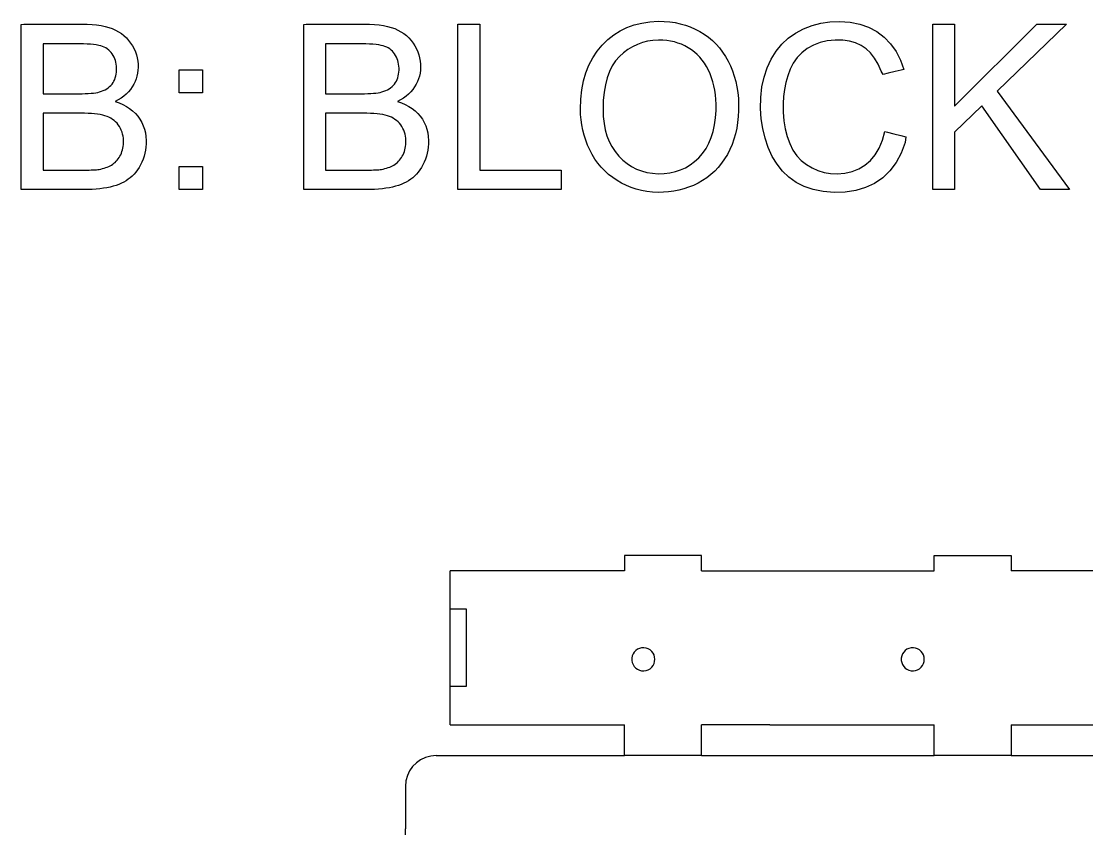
# Model space of a CAD drawing. Header units: metres. Extents: x -26 to 521, y 602 to 1019.
# Drawn here: x -25.8 to 251, y 809.2 to 1018.9 of the extents above; entities that cross this region are included whole.
import ezdxf

# ---------------------------------------------------------------- set-up
doc = ezdxf.new("R2010")
doc.units = ezdxf.units.M

msp = doc.modelspace()

# ---------------------------------------------------------------- linework, layer by layer
at = {"layer": 'COMPONENT1'}
for p, q in [((150.88, 880.15), (130.88, 880.15)), ((130.88, 880.15), (130.88, 876.15)), ((150.88, 876.15), (150.88, 880.15)), ((211.34, 876.15), (211.34, 880.15)), ((211.34, 880.15), (231.34, 880.15)), ((231.34, 880.15), (231.34, 876.15)), ((85.58, 866.15), (85.58, 876.15)), ((130.88, 876.15), (85.58, 876.15)), ((150.88, 876.15), (168.68, 876.15)), ((168.68, 876.15), (211.34, 876.15)), ((326.88, 876.15), (231.34, 876.15)), ((89.88, 866.15), (85.58, 866.15)), ((85.58, 846.15), (85.58, 866.15)), ((89.88, 846.15), (89.88, 866.15)), ((133.81, 855.42), (133.43, 855.01)), ((134.27, 855.74), (133.81, 855.42)), ((134.78, 855.98), (134.27, 855.74)), ((135.34, 856.12), (134.78, 855.98)), ((135.93, 856.15), (135.34, 856.12)), ((136.51, 856.06), (135.93, 856.15)), ((137.05, 855.87), (136.51, 856.06)), ((137.53, 855.59), (137.05, 855.87)), ((137.95, 855.22), (137.53, 855.59)), ((138.3, 854.78), (137.95, 855.22)), ((203.81, 855.42), (203.43, 855.01)), ((204.27, 855.74), (203.81, 855.42)), ((204.78, 855.98), (204.27, 855.74)), ((205.34, 856.12), (204.78, 855.98)), ((205.93, 856.15), (205.34, 856.12)), ((206.51, 856.06), (205.93, 856.15)), ((207.05, 855.87), (206.51, 856.06)), ((207.53, 855.59), (207.05, 855.87)), ((207.95, 855.22), (207.53, 855.59)), ((208.3, 854.78), (207.95, 855.22)), ((132.91, 854.02), (132.8, 853.45)), ((132.8, 853.45), (132.8, 852.85)), ((132.8, 852.85), (132.91, 852.28)), ((133.12, 854.54), (132.91, 854.02)), ((133.43, 855.01), (133.12, 854.54)), ((138.56, 854.29), (138.3, 854.78)), ((138.72, 853.74), (138.56, 854.29)), ((138.56, 852.02), (138.72, 852.56)), ((138.78, 853.15), (138.72, 853.74)), ((138.72, 852.56), (138.78, 853.15)), ((202.91, 854.02), (202.8, 853.45)), ((202.8, 853.45), (202.8, 852.85)), ((202.8, 852.85), (202.91, 852.28)), ((203.12, 854.54), (202.91, 854.02)), ((203.43, 855.01), (203.12, 854.54)), ((208.56, 854.29), (208.3, 854.78)), ((208.72, 853.74), (208.56, 854.29)), ((208.56, 852.02), (208.72, 852.56)), ((208.78, 853.15), (208.72, 853.74)), ((208.72, 852.56), (208.78, 853.15)), ((132.91, 852.28), (133.12, 851.76)), ((133.12, 851.76), (133.43, 851.29)), ((133.43, 851.29), (133.81, 850.89)), ((133.81, 850.89), (134.27, 850.56)), ((134.27, 850.56), (134.78, 850.32)), ((134.78, 850.32), (135.34, 850.18)), ((135.34, 850.18), (135.93, 850.15)), ((135.93, 850.15), (136.51, 850.24)), ((136.51, 850.24), (137.05, 850.43)), ((137.05, 850.43), (137.53, 850.71)), ((137.53, 850.71), (137.95, 851.08)), ((137.95, 851.08), (138.3, 851.52)), ((138.3, 851.52), (138.56, 852.02)), ((202.91, 852.28), (203.12, 851.76)), ((203.12, 851.76), (203.43, 851.29)), ((203.43, 851.29), (203.81, 850.89)), ((203.81, 850.89), (204.27, 850.56)), ((204.27, 850.56), (204.78, 850.32)), ((204.78, 850.32), (205.34, 850.18)), ((205.34, 850.18), (205.93, 850.15)), ((205.93, 850.15), (206.51, 850.24)), ((206.51, 850.24), (207.05, 850.43)), ((207.05, 850.43), (207.53, 850.71)), ((207.53, 850.71), (207.95, 851.08)), ((207.95, 851.08), (208.3, 851.52)), ((208.3, 851.52), (208.56, 852.02)), ((85.58, 846.15), (89.88, 846.15)), ((85.58, 836.15), (85.58, 846.15)), ((85.58, 836.15), (130.88, 836.15)), ((130.88, 828.15), (130.88, 836.15)), ((168.68, 836.15), (150.88, 836.15)), ((150.88, 828.15), (150.88, 836.15)), ((168.68, 836.15), (211.34, 836.15)), ((211.34, 828.15), (211.34, 836.15)), ((231.34, 836.15), (326.88, 836.15)), ((231.34, 836.15), (231.34, 828.15)), ((79.19, 827.65), (77.94, 827.06)), ((80.54, 828.02), (79.19, 827.65)), ((81.98, 828.15), (80.54, 828.02)), ((81.98, 828.15), (130.88, 828.15)), ((150.88, 828.15), (130.88, 828.15)), ((150.88, 828.15), (211.34, 828.15)), ((231.34, 828.15), (211.34, 828.15)), ((231.34, 828.15), (326.88, 828.15)), ((75.86, 825.31), (75.07, 824.19)), ((76.83, 826.27), (75.86, 825.31)), ((77.94, 827.06), (76.83, 826.27)), ((74.48, 822.94), (74.11, 821.59)), ((75.07, 824.19), (74.48, 822.94)), ((74.11, 821.59), (73.98, 820.15)), ((73.98, 820.15), (73.98, 809.15)), ((73.98, 782.15), (73.98, 809.15))]:
    msp.add_line(p, q, dxfattribs=at)
at = {"layer": 'COMPONENT17'}
for p, q in [((135.38, 1018.43), (137.45, 1018.74)), ((137.45, 1018.74), (139.63, 1018.87)), ((139.63, 1018.87), (141.23, 1018.84)), ((141.23, 1018.84), (142.65, 1018.73)), ((142.65, 1018.73), (144.04, 1018.53)), ((144.04, 1018.53), (145.39, 1018.24)), ((181.9, 1018.39), (184.27, 1018.74)), ((184.27, 1018.74), (186.76, 1018.84)), ((186.76, 1018.84), (189.48, 1018.65)), ((189.48, 1018.65), (192, 1018.15)), ((-25.81, 1018.06), (-25.16, 1018.11)), ((-25.81, 1015.16), (-25.81, 1018.06)), ((-25.16, 1018.11), (-23.1, 1018.11)), ((-23.1, 1018.11), (-20.13, 1018.11)), ((-20.13, 1018.11), (-16.78, 1018.11)), ((-16.78, 1018.11), (-13.58, 1018.11)), ((-13.58, 1018.11), (-11.07, 1018.11)), ((-11.07, 1018.11), (-9.77, 1018.11)), ((-9.77, 1018.11), (-8.72, 1018.1)), ((-8.72, 1018.1), (-7.44, 1018.04)), ((-7.44, 1018.04), (-6.23, 1017.92)), ((-6.23, 1017.92), (-5.1, 1017.76)), ((-5.1, 1017.76), (-4.04, 1017.54)), ((-4.04, 1017.54), (-3.06, 1017.28)), ((-3.06, 1017.28), (-2.16, 1016.96)), ((-2.16, 1016.96), (-1.33, 1016.59)), ((-1.33, 1016.59), (-0.55, 1016.17)), ((-0.55, 1016.17), (0.18, 1015.69)), ((47.56, 1018.06), (48.2, 1018.11)), ((47.56, 1015.16), (47.56, 1018.06)), ((48.2, 1018.11), (50.26, 1018.11)), ((50.26, 1018.11), (53.24, 1018.11)), ((53.24, 1018.11), (56.59, 1018.11)), ((56.59, 1018.11), (59.78, 1018.11)), ((59.78, 1018.11), (62.3, 1018.11)), ((62.3, 1018.11), (63.6, 1018.11)), ((63.6, 1018.11), (64.64, 1018.1)), ((64.64, 1018.1), (65.93, 1018.04)), ((65.93, 1018.04), (67.14, 1017.92)), ((67.14, 1017.92), (68.27, 1017.76)), ((68.27, 1017.76), (69.33, 1017.54)), ((69.33, 1017.54), (70.31, 1017.28)), ((70.31, 1017.28), (71.21, 1016.96)), ((71.21, 1016.96), (72.04, 1016.59)), ((72.04, 1016.59), (72.82, 1016.17)), ((72.82, 1016.17), (73.55, 1015.69)), ((87.59, 975.16), (87.59, 1018.11)), ((87.59, 1018.11), (93.27, 1018.11)), ((93.27, 1018.11), (93.27, 980.23)), ((128.11, 1015.34), (129.77, 1016.39)), ((129.77, 1016.39), (131.54, 1017.26)), ((131.54, 1017.26), (133.41, 1017.94)), ((133.41, 1017.94), (135.38, 1018.43)), ((145.39, 1018.24), (146.7, 1017.87)), ((146.7, 1017.87), (147.98, 1017.4)), ((147.98, 1017.4), (149.23, 1016.85)), ((149.23, 1016.85), (150.44, 1016.22)), ((150.44, 1016.22), (151.6, 1015.5)), ((173.45, 1014.48), (175.35, 1015.82)), ((175.35, 1015.82), (177.43, 1016.93)), ((177.43, 1016.93), (179.62, 1017.78)), ((179.62, 1017.78), (181.9, 1018.39)), ((192, 1018.15), (194.32, 1017.33)), ((194.32, 1017.33), (196.45, 1016.19)), ((196.45, 1016.19), (198.36, 1014.74)), ((210.97, 975.16), (210.97, 1018.11)), ((210.97, 1018.11), (216.66, 1018.11)), ((216.66, 1018.11), (216.66, 996.81)), ((216.66, 996.81), (237.99, 1018.11)), ((245.69, 1018.11), (227.67, 1000.71)), ((237.99, 1018.11), (245.69, 1018.11)), ((-25.81, 1008.83), (-25.81, 1015.16)), ((-19.83, 1013.04), (-20.12, 1013.04)), ((-20.12, 1013.04), (-20.12, 1012.38)), ((-18.94, 1013.04), (-19.83, 1013.04)), ((-17.63, 1013.04), (-18.94, 1013.04)), ((-16.09, 1013.04), (-17.63, 1013.04)), ((-14.52, 1013.04), (-16.09, 1013.04)), ((-13.12, 1013.04), (-14.52, 1013.04)), ((-12.06, 1013.04), (-13.12, 1013.04)), ((-11.55, 1013.04), (-12.06, 1013.04)), ((-10.67, 1013.04), (-11.55, 1013.04)), ((-9.64, 1013.01), (-10.67, 1013.04)), ((-8.68, 1012.97), (-9.64, 1013.01)), ((-7.81, 1012.91), (-8.68, 1012.97)), ((0.18, 1015.69), (0.86, 1015.15)), ((0.86, 1015.15), (1.49, 1014.56)), ((1.49, 1014.56), (2.06, 1013.92)), ((2.06, 1013.92), (2.59, 1013.22)), ((2.59, 1013.22), (3.06, 1012.47)), ((47.56, 1008.83), (47.56, 1015.16)), ((53.53, 1013.04), (53.25, 1013.04)), ((53.25, 1013.04), (53.25, 1012.38)), ((54.43, 1013.04), (53.53, 1013.04)), ((55.74, 1013.04), (54.43, 1013.04)), ((57.28, 1013.04), (55.74, 1013.04)), ((58.84, 1013.04), (57.28, 1013.04)), ((60.25, 1013.04), (58.84, 1013.04)), ((61.31, 1013.04), (60.25, 1013.04)), ((61.81, 1013.04), (61.31, 1013.04)), ((62.7, 1013.04), (61.81, 1013.04)), ((63.73, 1013.01), (62.7, 1013.04)), ((64.68, 1012.97), (63.73, 1013.01)), ((65.55, 1012.91), (64.68, 1012.97)), ((73.55, 1015.69), (74.23, 1015.15)), ((74.23, 1015.15), (74.85, 1014.56)), ((74.85, 1014.56), (75.43, 1013.92)), ((75.43, 1013.92), (75.96, 1013.22)), ((75.96, 1013.22), (76.43, 1012.47)), ((125.08, 1012.69), (126.54, 1014.11)), ((126.54, 1014.11), (128.11, 1015.34)), ((135.54, 1013.33), (134.24, 1012.86)), ((136.88, 1013.67), (135.54, 1013.33)), ((138.28, 1013.89), (136.88, 1013.67)), ((139.74, 1013.98), (138.28, 1013.89)), ((140.87, 1013.96), (139.74, 1013.98)), ((141.89, 1013.88), (140.87, 1013.96)), ((142.88, 1013.73), (141.89, 1013.88)), ((143.84, 1013.51), (142.88, 1013.73)), ((144.78, 1013.23), (143.84, 1013.51)), ((145.69, 1012.89), (144.78, 1013.23)), ((151.6, 1015.5), (152.7, 1014.72)), ((152.7, 1014.72), (153.72, 1013.86)), ((153.72, 1013.86), (154.68, 1012.94)), ((171.76, 1012.9), (173.45, 1014.48)), ((181.68, 1013.34), (179.95, 1012.68)), ((183.56, 1013.77), (181.68, 1013.34)), ((185.61, 1013.96), (183.56, 1013.77)), ((187.57, 1013.94), (185.61, 1013.96)), ((189.3, 1013.7), (187.57, 1013.94)), ((190.89, 1013.26), (189.3, 1013.7)), ((192.34, 1012.61), (190.89, 1013.26)), ((198.36, 1014.74), (200.03, 1013.02)), ((200.03, 1013.02), (201.43, 1011.05)), ((-20.12, 1012.38), (-20.12, 1010.86)), ((-20.12, 1010.86), (-20.12, 1008.78)), ((-7.03, 1012.83), (-7.81, 1012.91)), ((-6.32, 1012.74), (-7.03, 1012.83)), ((-5.7, 1012.62), (-6.32, 1012.74)), ((-5.16, 1012.49), (-5.7, 1012.62)), ((-4.69, 1012.34), (-5.16, 1012.49)), ((-4.26, 1012.15), (-4.69, 1012.34)), ((-3.84, 1011.94), (-4.26, 1012.15)), ((-3.46, 1011.69), (-3.84, 1011.94)), ((-3.1, 1011.41), (-3.46, 1011.69)), ((-2.77, 1011.1), (-3.1, 1011.41)), ((-2.47, 1010.76), (-2.77, 1011.1)), ((-2.19, 1010.39), (-2.47, 1010.76)), ((-1.94, 1009.99), (-2.19, 1010.39)), ((3.06, 1012.47), (3.47, 1011.7)), ((3.47, 1011.7), (3.82, 1010.92)), ((3.82, 1010.92), (4.09, 1010.13)), ((53.25, 1012.38), (53.25, 1010.86)), ((53.25, 1010.86), (53.25, 1008.78)), ((66.34, 1012.83), (65.55, 1012.91)), ((67.05, 1012.74), (66.34, 1012.83)), ((67.67, 1012.62), (67.05, 1012.74)), ((68.21, 1012.49), (67.67, 1012.62)), ((68.67, 1012.34), (68.21, 1012.49)), ((69.11, 1012.15), (68.67, 1012.34)), ((69.52, 1011.94), (69.11, 1012.15)), ((69.91, 1011.69), (69.52, 1011.94)), ((70.27, 1011.41), (69.91, 1011.69)), ((70.6, 1011.1), (70.27, 1011.41)), ((70.9, 1010.76), (70.6, 1011.1)), ((71.18, 1010.39), (70.9, 1010.76)), ((71.43, 1009.99), (71.18, 1010.39)), ((76.43, 1012.47), (76.84, 1011.7)), ((76.84, 1011.7), (77.18, 1010.92)), ((77.18, 1010.92), (77.46, 1010.13)), ((122.63, 1009.39), (123.77, 1011.11)), ((123.77, 1011.11), (125.08, 1012.69)), ((130.65, 1010.69), (129.56, 1009.72)), ((131.8, 1011.54), (130.65, 1010.69)), ((132.99, 1012.26), (131.8, 1011.54)), ((134.24, 1012.86), (132.99, 1012.26)), ((146.58, 1012.48), (145.69, 1012.89)), ((147.45, 1012), (146.58, 1012.48)), ((148.28, 1011.46), (147.45, 1012)), ((149.06, 1010.87), (148.28, 1011.46)), ((149.79, 1010.22), (149.06, 1010.87)), ((150.48, 1009.52), (149.79, 1010.22)), ((154.68, 1012.94), (155.57, 1011.94)), ((155.57, 1011.94), (156.38, 1010.88)), ((156.38, 1010.88), (157.13, 1009.76)), ((169, 1009.06), (170.27, 1011.1)), ((170.27, 1011.1), (171.76, 1012.9)), ((176.98, 1010.7), (175.77, 1009.45)), ((178.38, 1011.79), (176.98, 1010.7)), ((179.95, 1012.68), (178.38, 1011.79)), ((193.65, 1011.75), (192.34, 1012.61)), ((194.83, 1010.67), (193.65, 1011.75)), ((195.87, 1009.33), (194.83, 1010.67)), ((201.43, 1011.05), (202.58, 1008.82)), ((-25.81, 1000.48), (-25.81, 1008.83)), ((-20.12, 1008.78), (-20.12, 1006.42)), ((-1.72, 1009.57), (-1.94, 1009.99)), ((-1.53, 1009.14), (-1.72, 1009.57)), ((-1.37, 1008.69), (-1.53, 1009.14)), ((-1.24, 1008.23), (-1.37, 1008.69)), ((-1.15, 1007.75), (-1.24, 1008.23)), ((-1.08, 1007.25), (-1.15, 1007.75)), ((4.09, 1010.13), (4.31, 1009.34)), ((4.31, 1009.34), (4.45, 1008.53)), ((4.45, 1008.53), (4.53, 1007.71)), ((4.53, 1007.71), (4.55, 1006.9)), ((47.56, 1000.48), (47.56, 1008.83)), ((53.25, 1008.78), (53.25, 1006.42)), ((71.65, 1009.57), (71.43, 1009.99)), ((71.84, 1009.14), (71.65, 1009.57)), ((72, 1008.69), (71.84, 1009.14)), ((72.13, 1008.23), (72, 1008.69)), ((72.22, 1007.75), (72.13, 1008.23)), ((72.28, 1007.25), (72.22, 1007.75)), ((77.46, 1010.13), (77.68, 1009.34)), ((77.68, 1009.34), (77.82, 1008.53)), ((77.82, 1008.53), (77.9, 1007.71)), ((77.9, 1007.71), (77.92, 1006.9)), ((120.87, 1005.52), (121.66, 1007.52)), ((121.66, 1007.52), (122.63, 1009.39)), ((128.57, 1008.59), (127.71, 1007.3)), ((129.56, 1009.72), (128.57, 1008.59)), ((151.11, 1008.77), (150.48, 1009.52)), ((151.7, 1007.96), (151.11, 1008.77)), ((152.23, 1007.1), (151.7, 1007.96)), ((157.13, 1009.76), (157.81, 1008.56)), ((157.81, 1008.56), (158.42, 1007.3)), ((167.95, 1006.81), (169, 1009.06)), ((174.75, 1008.04), (173.92, 1006.47)), ((175.77, 1009.45), (174.75, 1008.04)), ((196.78, 1007.75), (195.87, 1009.33)), ((197.56, 1005.93), (196.78, 1007.75)), ((202.58, 1008.82), (203.47, 1006.33)), ((-20.12, 1006.42), (-20.12, 1004.08)), ((-1.38, 1004.21), (-1.24, 1004.67)), ((-1.24, 1004.67), (-1.15, 1005.16)), ((-1.15, 1005.16), (-1.08, 1005.67)), ((-1.05, 1006.74), (-1.08, 1007.25)), ((-1.08, 1005.67), (-1.05, 1006.2)), ((-1.05, 1006.2), (-1.05, 1006.74)), ((4.4, 1005.39), (4.23, 1004.66)), ((4.5, 1006.14), (4.4, 1005.39)), ((4.55, 1006.9), (4.5, 1006.14)), ((15.24, 1000.27), (15.24, 1006.27)), ((15.24, 1006.27), (21.25, 1006.27)), ((21.25, 1006.27), (21.25, 1000.27)), ((53.25, 1006.42), (53.25, 1004.08)), ((71.99, 1004.21), (72.12, 1004.67)), ((72.12, 1004.67), (72.22, 1005.16)), ((72.22, 1005.16), (72.29, 1005.67)), ((72.32, 1006.74), (72.28, 1007.25)), ((72.29, 1005.67), (72.32, 1006.2)), ((72.32, 1006.2), (72.32, 1006.74)), ((77.77, 1005.39), (77.6, 1004.66)), ((77.87, 1006.14), (77.77, 1005.39)), ((77.92, 1006.9), (77.87, 1006.14)), ((120.26, 1003.37), (120.87, 1005.52)), ((126.98, 1005.84), (126.39, 1004.2)), ((127.71, 1007.3), (126.98, 1005.84)), ((152.71, 1006.18), (152.23, 1007.1)), ((153.15, 1005.22), (152.71, 1006.18)), ((153.53, 1004.21), (153.15, 1005.22)), ((158.42, 1007.3), (158.95, 1005.99)), ((158.95, 1005.99), (159.41, 1004.65)), ((167.15, 1004.39), (167.95, 1006.81)), ((173.28, 1004.75), (172.79, 1002.97)), ((173.92, 1006.47), (173.28, 1004.75)), ((198.1, 1005.07), (197.56, 1005.93)), ((199.38, 1005.37), (198.1, 1005.07)), ((201.17, 1005.79), (199.38, 1005.37)), ((202.78, 1006.17), (201.17, 1005.79)), ((203.47, 1006.33), (202.78, 1006.17)), ((-20.12, 1004.08), (-20.12, 1002.04)), ((-20.12, 1002.04), (-20.12, 1000.61)), ((-3.23, 1001.61), (-2.87, 1001.91)), ((-2.87, 1001.91), (-2.54, 1002.23)), ((-2.54, 1002.23), (-2.24, 1002.58)), ((-2.24, 1002.58), (-1.97, 1002.95)), ((-1.97, 1002.95), (-1.74, 1003.35)), ((-1.74, 1003.35), (-1.54, 1003.76)), ((-1.54, 1003.76), (-1.38, 1004.21)), ((3.39, 1002.53), (3, 1001.84)), ((3.73, 1003.22), (3.39, 1002.53)), ((4.01, 1003.93), (3.73, 1003.22)), ((4.23, 1004.66), (4.01, 1003.93)), ((53.25, 1004.08), (53.25, 1002.04)), ((53.25, 1002.04), (53.25, 1000.61)), ((70.14, 1001.61), (70.5, 1001.91)), ((70.5, 1001.91), (70.83, 1002.23)), ((70.83, 1002.23), (71.13, 1002.58)), ((71.13, 1002.58), (71.4, 1002.95)), ((71.4, 1002.95), (71.63, 1003.35)), ((71.63, 1003.35), (71.83, 1003.76)), ((71.83, 1003.76), (71.99, 1004.21)), ((76.76, 1002.53), (76.36, 1001.84)), ((77.1, 1003.22), (76.76, 1002.53)), ((77.38, 1003.93), (77.1, 1003.22)), ((77.6, 1004.66), (77.38, 1003.93)), ((119.82, 1001.08), (120.26, 1003.37)), ((125.92, 1002.4), (125.59, 1000.43)), ((126.39, 1004.2), (125.92, 1002.4)), ((153.85, 1003.16), (153.53, 1004.21)), ((154.13, 1002.08), (153.85, 1003.16)), ((154.35, 1000.95), (154.13, 1002.08)), ((159.41, 1004.65), (159.79, 1003.26)), ((159.79, 1003.26), (160.09, 1001.83)), ((166.6, 1001.81), (167.15, 1004.39)), ((172.79, 1002.97), (172.43, 1001.17)), ((-25.81, 991.52), (-25.81, 1000.48)), ((-20.12, 1000.61), (-20.12, 1000.06)), ((-20.12, 1000.06), (-19.73, 1000.06)), ((-19.73, 1000.06), (-18.71, 1000.06)), ((-18.71, 1000.06), (-17.25, 1000.06)), ((-17.25, 1000.06), (-15.57, 1000.06)), ((-15.57, 1000.06), (-13.88, 1000.06)), ((-13.88, 1000.06), (-12.39, 1000.06)), ((-12.39, 1000.06), (-11.31, 1000.06)), ((-11.31, 1000.06), (-10.84, 1000.06)), ((-10.84, 1000.06), (-10.03, 1000.07)), ((-10.03, 1000.07), (-9.19, 1000.09)), ((-9.19, 1000.09), (-8.41, 1000.13)), ((-8.41, 1000.13), (-7.7, 1000.18)), ((-7.7, 1000.18), (-7.05, 1000.24)), ((-7.05, 1000.24), (-6.47, 1000.32)), ((-6.47, 1000.32), (-5.96, 1000.42)), ((-5.96, 1000.42), (-5.5, 1000.53)), ((-5.5, 1000.53), (-5.01, 1000.69)), ((-5.01, 1000.69), (-4.51, 1000.88)), ((-4.51, 1000.88), (-4.05, 1001.1)), ((-4.05, 1001.1), (-3.62, 1001.35)), ((-3.62, 1001.35), (-3.23, 1001.61)), ((0.81, 999.43), (0.11, 998.92)), ((1.45, 999.98), (0.81, 999.43)), ((2.02, 1000.56), (1.45, 999.98)), ((2.54, 1001.18), (2.02, 1000.56)), ((3, 1001.84), (2.54, 1001.18)), ((21.25, 1000.27), (15.24, 1000.27)), ((47.56, 991.52), (47.56, 1000.48)), ((53.25, 1000.61), (53.25, 1000.06)), ((53.25, 1000.06), (53.64, 1000.06)), ((53.64, 1000.06), (54.66, 1000.06)), ((54.66, 1000.06), (56.12, 1000.06)), ((56.12, 1000.06), (57.8, 1000.06)), ((57.8, 1000.06), (59.48, 1000.06)), ((59.48, 1000.06), (60.98, 1000.06)), ((60.98, 1000.06), (62.06, 1000.06)), ((62.06, 1000.06), (62.53, 1000.06)), ((62.53, 1000.06), (63.34, 1000.07)), ((63.34, 1000.07), (64.18, 1000.09)), ((64.18, 1000.09), (64.96, 1000.13)), ((64.96, 1000.13), (65.67, 1000.18)), ((65.67, 1000.18), (66.32, 1000.24)), ((66.32, 1000.24), (66.9, 1000.32)), ((66.9, 1000.32), (67.41, 1000.42)), ((67.41, 1000.42), (67.86, 1000.53)), ((67.86, 1000.53), (68.36, 1000.69)), ((68.36, 1000.69), (68.86, 1000.88)), ((68.86, 1000.88), (69.32, 1001.1)), ((69.32, 1001.1), (69.74, 1001.35)), ((69.74, 1001.35), (70.14, 1001.61)), ((74.18, 999.43), (73.48, 998.92)), ((74.81, 999.98), (74.18, 999.43)), ((75.39, 1000.56), (74.81, 999.98)), ((75.91, 1001.18), (75.39, 1000.56)), ((76.36, 1001.84), (75.91, 1001.18)), ((119.55, 998.65), (119.82, 1001.08)), ((125.59, 1000.43), (125.39, 998.3)), ((154.51, 999.78), (154.35, 1000.95)), ((154.62, 998.57), (154.51, 999.78)), ((160.09, 1001.83), (160.32, 1000.36)), ((160.32, 1000.36), (160.47, 998.85)), ((166.3, 999.06), (166.6, 1001.81)), ((172.2, 999.35), (172.1, 997.49)), ((172.43, 1001.17), (172.2, 999.35)), ((227.67, 1000.71), (246.48, 975.16)), ((-0.64, 998.45), (-1.46, 998.01)), ((-1.46, 998.01), (-0.4, 997.66)), ((0.11, 998.92), (-0.64, 998.45)), ((-0.4, 997.66), (0.58, 997.24)), ((0.58, 997.24), (1.5, 996.77)), ((1.5, 996.77), (2.34, 996.23)), ((72.73, 998.45), (71.91, 998.01)), ((71.91, 998.01), (72.97, 997.66)), ((73.48, 998.92), (72.73, 998.45)), ((72.97, 997.66), (73.95, 997.24)), ((73.95, 997.24), (74.87, 996.77)), ((74.87, 996.77), (75.71, 996.23)), ((119.47, 996.08), (119.55, 998.65)), ((125.39, 998.3), (125.33, 995.99)), ((154.68, 997.32), (154.62, 998.57)), ((154.67, 995.71), (154.68, 997.32)), ((160.47, 998.85), (160.54, 997.3)), ((160.54, 997.3), (160.53, 995.7)), ((166.24, 996.22), (166.3, 999.06)), ((172.1, 997.49), (172.13, 995.27)), ((223.69, 996.9), (216.66, 990.04)), ((238.98, 975.16), (223.69, 996.9)), ((-19.78, 994.99), (-20.12, 994.99)), ((-20.12, 994.99), (-20.12, 994.25)), ((-20.12, 994.25), (-20.12, 992.53)), ((-18.74, 994.99), (-19.78, 994.99)), ((-17.21, 994.99), (-18.74, 994.99)), ((-15.43, 994.99), (-17.21, 994.99)), ((-13.61, 994.99), (-15.43, 994.99)), ((-11.99, 994.99), (-13.61, 994.99)), ((-10.78, 994.99), (-11.99, 994.99)), ((-10.21, 994.99), (-10.78, 994.99)), ((-9.4, 994.99), (-10.21, 994.99)), ((-8.46, 994.96), (-9.4, 994.99)), ((-7.58, 994.91), (-8.46, 994.96)), ((-6.76, 994.84), (-7.58, 994.91)), ((-6, 994.74), (-6.76, 994.84)), ((-5.3, 994.63), (-6, 994.74)), ((-4.65, 994.49), (-5.3, 994.63)), ((-4.07, 994.33), (-4.65, 994.49)), ((-3.53, 994.14), (-4.07, 994.33)), ((-3.03, 993.93), (-3.53, 994.14)), ((-2.55, 993.68), (-3.03, 993.93)), ((-2.11, 993.4), (-2.55, 993.68)), ((2.34, 996.23), (3.12, 995.62)), ((3.12, 995.62), (3.82, 994.95)), ((3.82, 994.95), (4.45, 994.22)), ((4.45, 994.22), (5.01, 993.44)), ((53.59, 994.99), (53.25, 994.99)), ((53.25, 994.99), (53.25, 994.25)), ((53.25, 994.25), (53.25, 992.53)), ((54.63, 994.99), (53.59, 994.99)), ((56.16, 994.99), (54.63, 994.99)), ((57.94, 994.99), (56.16, 994.99)), ((59.75, 994.99), (57.94, 994.99)), ((61.38, 994.99), (59.75, 994.99)), ((62.59, 994.99), (61.38, 994.99)), ((63.16, 994.99), (62.59, 994.99)), ((63.97, 994.99), (63.16, 994.99)), ((64.91, 994.96), (63.97, 994.99)), ((65.79, 994.91), (64.91, 994.96)), ((66.61, 994.84), (65.79, 994.91)), ((67.37, 994.74), (66.61, 994.84)), ((68.07, 994.63), (67.37, 994.74)), ((68.72, 994.49), (68.07, 994.63)), ((69.3, 994.33), (68.72, 994.49)), ((69.84, 994.14), (69.3, 994.33)), ((70.34, 993.93), (69.84, 994.14)), ((70.81, 993.68), (70.34, 993.93)), ((71.26, 993.4), (70.81, 993.68)), ((75.71, 996.23), (76.48, 995.62)), ((76.48, 995.62), (77.19, 994.95)), ((77.19, 994.95), (77.82, 994.22)), ((77.82, 994.22), (78.38, 993.44)), ((119.5, 994.69), (119.47, 996.08)), ((119.62, 993.32), (119.5, 994.69)), ((125.33, 995.99), (125.39, 994.12)), ((125.39, 994.12), (125.58, 992.36)), ((154.31, 991.95), (154.55, 993.77)), ((154.55, 993.77), (154.67, 995.71)), ((160.45, 994.13), (160.29, 992.6)), ((160.53, 995.7), (160.45, 994.13)), ((166.41, 993.57), (166.24, 996.22)), ((172.13, 995.27), (172.32, 993.02)), ((-25.81, 983.37), (-25.81, 991.52)), ((-20.12, 992.53), (-20.12, 990.16)), ((-1.69, 993.09), (-2.11, 993.4)), ((-1.3, 992.74), (-1.69, 993.09)), ((-0.94, 992.37), (-1.3, 992.74)), ((-0.61, 991.96), (-0.94, 992.37)), ((-0.31, 991.52), (-0.61, 991.96)), ((-0.05, 991.06), (-0.31, 991.52)), ((0.17, 990.58), (-0.05, 991.06)), ((5.01, 993.44), (5.48, 992.61)), ((5.48, 992.61), (5.88, 991.75)), ((5.88, 991.75), (6.19, 990.85)), ((6.19, 990.85), (6.42, 989.91)), ((47.56, 983.37), (47.56, 991.52)), ((53.25, 992.53), (53.25, 990.16)), ((71.68, 993.09), (71.26, 993.4)), ((72.07, 992.74), (71.68, 993.09)), ((72.43, 992.37), (72.07, 992.74)), ((72.76, 991.96), (72.43, 992.37)), ((73.05, 991.52), (72.76, 991.96)), ((73.32, 991.06), (73.05, 991.52)), ((73.54, 990.58), (73.32, 991.06)), ((78.38, 993.44), (78.85, 992.61)), ((78.85, 992.61), (79.24, 991.75)), ((79.24, 991.75), (79.56, 990.85)), ((79.56, 990.85), (79.78, 989.91)), ((119.81, 991.96), (119.62, 993.32)), ((120.07, 990.63), (119.81, 991.96)), ((125.58, 992.36), (125.9, 990.7)), ((153.94, 990.24), (154.31, 991.95)), ((160.04, 991.11), (159.71, 989.67)), ((160.29, 992.6), (160.04, 991.11)), ((166.8, 991), (166.41, 993.57)), ((167.41, 988.51), (166.8, 991)), ((172.32, 993.02), (172.67, 990.91)), ((172.67, 990.91), (173.16, 988.94)), ((-20.12, 990.16), (-20.12, 987.47)), ((0.36, 990.08), (0.17, 990.58)), ((0.51, 989.57), (0.36, 990.08)), ((0.62, 989.03), (0.51, 989.57)), ((0.7, 988.48), (0.62, 989.03)), ((0.74, 987.9), (0.7, 988.48)), ((6.42, 989.91), (6.56, 988.93)), ((6.56, 988.93), (6.63, 987.91)), ((53.25, 990.16), (53.25, 987.47)), ((73.73, 990.08), (73.54, 990.58)), ((73.88, 989.57), (73.73, 990.08)), ((73.99, 989.03), (73.88, 989.57)), ((74.07, 988.48), (73.99, 989.03)), ((74.1, 987.9), (74.07, 988.48)), ((79.78, 989.91), (79.93, 988.93)), ((79.93, 988.93), (80, 987.91)), ((120.41, 989.31), (120.07, 990.63)), ((120.82, 988.01), (120.41, 989.31)), ((125.9, 990.7), (126.34, 989.13)), ((126.34, 989.13), (126.91, 987.67)), ((152.82, 987.18), (153.44, 988.65)), ((153.44, 988.65), (153.94, 990.24)), ((159.31, 988.27), (158.82, 986.9)), ((159.71, 989.67), (159.31, 988.27)), ((168.24, 986.09), (167.41, 988.51)), ((173.16, 988.94), (173.82, 987.1)), ((197.9, 987.96), (198.52, 990.22)), ((198.52, 990.22), (199.22, 990.04)), ((199.22, 990.04), (200.85, 989.63)), ((200.85, 989.63), (202.68, 989.17)), ((202.68, 989.17), (203.98, 988.84)), ((203.98, 988.84), (203.82, 987.41)), ((216.66, 990.04), (216.66, 975.16)), ((-20.12, 987.47), (-20.12, 984.8)), ((0.35, 985.05), (0.48, 985.48)), ((0.48, 985.48), (0.58, 985.93)), ((0.58, 985.93), (0.66, 986.39)), ((0.66, 986.39), (0.71, 986.87)), ((0.71, 986.87), (0.74, 987.36)), ((0.74, 987.36), (0.74, 987.9)), ((6.45, 985.38), (6.29, 984.59)), ((6.56, 986.19), (6.45, 985.38)), ((6.62, 987.01), (6.56, 986.19)), ((6.63, 987.91), (6.62, 987.01)), ((53.25, 987.47), (53.25, 984.8)), ((73.72, 985.05), (73.85, 985.48)), ((73.85, 985.48), (73.95, 985.93)), ((73.95, 985.93), (74.03, 986.39)), ((74.03, 986.39), (74.08, 986.87)), ((74.08, 986.87), (74.11, 987.36)), ((74.11, 987.36), (74.1, 987.9)), ((79.82, 985.38), (79.65, 984.59)), ((79.93, 986.19), (79.82, 985.38)), ((79.99, 987.01), (79.93, 986.19)), ((80, 987.91), (79.99, 987.01)), ((121.31, 986.73), (120.82, 988.01)), ((121.87, 985.47), (121.31, 986.73)), ((122.51, 984.24), (121.87, 985.47)), ((126.91, 987.67), (127.61, 986.31)), ((127.61, 986.31), (128.44, 985.04)), ((151.19, 984.57), (152.07, 985.81)), ((152.07, 985.81), (152.82, 987.18)), ((158.25, 985.59), (157.61, 984.31)), ((158.82, 986.9), (158.25, 985.59)), ((169.28, 983.79), (168.24, 986.09)), ((173.82, 987.1), (174.64, 985.43)), ((174.64, 985.43), (175.63, 983.97)), ((196.04, 984.22), (197.07, 985.96)), ((197.07, 985.96), (197.9, 987.96)), ((203.82, 987.41), (202.77, 984.64)), ((-25.81, 977.45), (-25.81, 983.37)), ((-20.12, 984.8), (-20.12, 982.48)), ((-1.17, 982.51), (-0.9, 982.81)), ((-0.9, 982.81), (-0.65, 983.13)), ((-0.65, 983.13), (-0.42, 983.47)), ((-0.42, 983.47), (-0.19, 983.84)), ((-0.19, 983.84), (0.01, 984.23)), ((0.01, 984.23), (0.19, 984.63)), ((0.19, 984.63), (0.35, 985.05)), ((5.81, 983.05), (5.5, 982.31)), ((6.08, 983.81), (5.81, 983.05)), ((6.29, 984.59), (6.08, 983.81)), ((47.56, 977.45), (47.56, 983.37)), ((53.25, 984.8), (53.25, 982.48)), ((72.2, 982.51), (72.46, 982.81)), ((72.46, 982.81), (72.72, 983.13)), ((72.72, 983.13), (72.95, 983.47)), ((72.95, 983.47), (73.17, 983.84)), ((73.17, 983.84), (73.38, 984.23)), ((73.38, 984.23), (73.56, 984.63)), ((73.56, 984.63), (73.72, 985.05)), ((79.18, 983.05), (78.87, 982.31)), ((79.44, 983.81), (79.18, 983.05)), ((79.65, 984.59), (79.44, 983.81)), ((123.22, 983.08), (122.51, 984.24)), ((124, 981.98), (123.22, 983.08)), ((128.44, 985.04), (129.39, 983.88)), ((129.39, 983.88), (130.44, 982.83)), ((130.44, 982.83), (131.56, 981.92)), ((149.12, 982.44), (150.2, 983.44)), ((150.2, 983.44), (151.19, 984.57)), ((156.89, 983.11), (156.11, 981.99)), ((157.61, 984.31), (156.89, 983.11)), ((170.53, 981.73), (169.28, 983.79)), ((175.63, 983.97), (176.79, 982.71)), ((176.79, 982.71), (178.13, 981.65)), ((193.36, 981.52), (194.8, 982.74)), ((194.8, 982.74), (196.04, 984.22)), ((202.77, 984.64), (201.44, 982.19)), ((-20.12, 982.48), (-20.12, 980.85)), ((-20.12, 980.85), (-20.12, 980.23)), ((-20.12, 980.23), (-19.67, 980.23)), ((-19.67, 980.23), (-18.49, 980.23)), ((-18.49, 980.23), (-16.81, 980.23)), ((-16.81, 980.23), (-14.87, 980.23)), ((-14.87, 980.23), (-12.93, 980.23)), ((-12.93, 980.23), (-11.21, 980.23)), ((-11.21, 980.23), (-9.96, 980.23)), ((-9.96, 980.23), (-9.43, 980.23)), ((-9.43, 980.23), (-8.83, 980.23)), ((-8.83, 980.23), (-8.22, 980.24)), ((-8.22, 980.24), (-7.66, 980.25)), ((-7.66, 980.25), (-7.15, 980.27)), ((-7.15, 980.27), (-6.69, 980.3)), ((-6.69, 980.3), (-6.28, 980.33)), ((-6.28, 980.33), (-5.92, 980.37)), ((-5.92, 980.37), (-5.61, 980.42)), ((-5.61, 980.42), (-5.18, 980.5)), ((-5.18, 980.5), (-4.72, 980.61)), ((-4.72, 980.61), (-4.28, 980.73)), ((-4.28, 980.73), (-3.86, 980.86)), ((-3.86, 980.86), (-3.46, 981.01)), ((-3.46, 981.01), (-3.08, 981.17)), ((-3.08, 981.17), (-2.72, 981.35)), ((-2.72, 981.35), (-2.38, 981.54)), ((-2.38, 981.54), (-2.05, 981.75)), ((-2.05, 981.75), (-1.74, 981.98)), ((-1.74, 981.98), (-1.45, 982.23)), ((-1.45, 982.23), (-1.17, 982.51)), ((4.36, 980.29), (3.93, 979.7)), ((4.77, 980.91), (4.36, 980.29)), ((5.15, 981.59), (4.77, 980.91)), ((5.5, 982.31), (5.15, 981.59)), ((15.24, 975.16), (15.24, 981.16)), ((15.24, 981.16), (21.25, 981.16)), ((21.25, 981.16), (21.25, 975.16)), ((53.25, 982.48), (53.25, 980.85)), ((53.25, 980.85), (53.25, 980.23)), ((53.25, 980.23), (53.7, 980.23)), ((53.7, 980.23), (54.88, 980.23)), ((54.88, 980.23), (56.56, 980.23)), ((56.56, 980.23), (58.5, 980.23)), ((58.5, 980.23), (60.44, 980.23)), ((60.44, 980.23), (62.16, 980.23)), ((62.16, 980.23), (63.4, 980.23)), ((63.4, 980.23), (63.94, 980.23)), ((63.94, 980.23), (64.53, 980.23)), ((64.53, 980.23), (65.14, 980.24)), ((65.14, 980.24), (65.7, 980.25)), ((65.7, 980.25), (66.21, 980.27)), ((66.21, 980.27), (66.67, 980.3)), ((66.67, 980.3), (67.08, 980.33)), ((67.08, 980.33), (67.44, 980.37)), ((67.44, 980.37), (67.75, 980.42)), ((67.75, 980.42), (68.19, 980.5)), ((68.19, 980.5), (68.65, 980.61)), ((68.65, 980.61), (69.09, 980.73)), ((69.09, 980.73), (69.51, 980.86)), ((69.51, 980.86), (69.91, 981.01)), ((69.91, 981.01), (70.29, 981.17)), ((70.29, 981.17), (70.65, 981.35)), ((70.65, 981.35), (70.99, 981.54)), ((70.99, 981.54), (71.32, 981.75)), ((71.32, 981.75), (71.62, 981.98)), ((71.62, 981.98), (71.92, 982.23)), ((71.92, 982.23), (72.2, 982.51)), ((77.73, 980.29), (77.3, 979.7)), ((78.13, 980.91), (77.73, 980.29)), ((78.52, 981.59), (78.13, 980.91)), ((78.87, 982.31), (78.52, 981.59)), ((93.27, 980.23), (114.43, 980.23)), ((114.43, 980.23), (114.43, 975.16)), ((124.85, 980.95), (124, 981.98)), ((125.77, 979.99), (124.85, 980.95)), ((126.76, 979.09), (125.77, 979.99)), ((131.56, 981.92), (132.75, 981.14)), ((132.75, 981.14), (133.99, 980.5)), ((133.99, 980.5), (135.31, 979.99)), ((135.31, 979.99), (136.68, 979.62)), ((142.68, 979.5), (144.11, 979.82)), ((144.11, 979.82), (145.46, 980.27)), ((145.46, 980.27), (146.75, 980.85)), ((146.75, 980.85), (147.97, 981.58)), ((147.97, 981.58), (149.12, 982.44)), ((154.34, 979.97), (153.35, 979.07)), ((155.26, 980.94), (154.34, 979.97)), ((156.11, 981.99), (155.26, 980.94)), ((171.98, 979.92), (170.53, 981.73)), ((173.62, 978.35), (171.98, 979.92)), ((178.13, 981.65), (179.61, 980.78)), ((179.61, 980.78), (181.15, 980.12)), ((181.15, 980.12), (182.75, 979.64)), ((188.16, 979.45), (190.03, 979.87)), ((190.03, 979.87), (191.77, 980.56)), ((191.77, 980.56), (193.36, 981.52)), ((199.84, 980.06), (197.96, 978.25)), ((201.44, 982.19), (199.84, 980.06)), ((-25.81, 975.16), (-25.81, 977.45)), ((0.82, 977.12), (0.19, 976.81)), ((1.42, 977.46), (0.82, 977.12)), ((1.98, 977.83), (1.42, 977.46)), ((2.5, 978.23), (1.98, 977.83)), ((3, 978.68), (2.5, 978.23)), ((3.48, 979.17), (3, 978.68)), ((3.93, 979.7), (3.48, 979.17)), ((47.56, 975.16), (47.56, 977.45)), ((74.19, 977.12), (73.55, 976.81)), ((74.79, 977.46), (74.19, 977.12)), ((75.35, 977.83), (74.79, 977.46)), ((75.87, 978.23), (75.35, 977.83)), ((76.37, 978.68), (75.87, 978.23)), ((76.85, 979.17), (76.37, 978.68)), ((77.3, 979.7), (76.85, 979.17)), ((127.82, 978.26), (126.76, 979.09)), ((128.95, 977.49), (127.82, 978.26)), ((130.14, 976.79), (128.95, 977.49)), ((136.68, 979.62), (138.13, 979.39)), ((138.13, 979.39), (139.63, 979.29)), ((139.63, 979.29), (141.19, 979.33)), ((141.19, 979.33), (142.68, 979.5)), ((151.18, 977.51), (150, 976.84)), ((152.3, 978.25), (151.18, 977.51)), ((153.35, 979.07), (152.3, 978.25)), ((175.48, 977.03), (173.62, 978.35)), ((177.56, 975.97), (175.48, 977.03)), ((182.75, 979.64), (184.4, 979.37)), ((184.4, 979.37), (186.14, 979.29)), ((186.14, 979.29), (188.16, 979.45)), ((197.96, 978.25), (195.83, 976.78)), ((-24.93, 975.16), (-25.81, 975.16)), ((-22.67, 975.16), (-24.93, 975.16)), ((-19.56, 975.16), (-22.67, 975.16)), ((-16.15, 975.16), (-19.56, 975.16)), ((-12.96, 975.16), (-16.15, 975.16)), ((-10.55, 975.16), (-12.96, 975.16)), ((-9.45, 975.16), (-10.55, 975.16)), ((-8.46, 975.17), (-9.45, 975.16)), ((-7.38, 975.21), (-8.46, 975.17)), ((-6.35, 975.27), (-7.38, 975.21)), ((-5.37, 975.37), (-6.35, 975.27)), ((-4.44, 975.49), (-5.37, 975.37)), ((-3.56, 975.64), (-4.44, 975.49)), ((-2.72, 975.82), (-3.56, 975.64)), ((-1.94, 976.02), (-2.72, 975.82)), ((-1.19, 976.26), (-1.94, 976.02)), ((-0.49, 976.52), (-1.19, 976.26)), ((0.19, 976.81), (-0.49, 976.52)), ((21.25, 975.16), (15.24, 975.16)), ((48.44, 975.16), (47.56, 975.16)), ((50.7, 975.16), (48.44, 975.16)), ((53.8, 975.16), (50.7, 975.16)), ((57.22, 975.16), (53.8, 975.16)), ((60.4, 975.16), (57.22, 975.16)), ((62.82, 975.16), (60.4, 975.16)), ((63.92, 975.16), (62.82, 975.16)), ((64.91, 975.17), (63.92, 975.16)), ((65.99, 975.21), (64.91, 975.17)), ((67.02, 975.27), (65.99, 975.21)), ((68, 975.37), (67.02, 975.27)), ((68.93, 975.49), (68, 975.37)), ((69.81, 975.64), (68.93, 975.49)), ((70.64, 975.82), (69.81, 975.64)), ((71.43, 976.02), (70.64, 975.82)), ((72.17, 976.26), (71.43, 976.02)), ((72.88, 976.52), (72.17, 976.26)), ((73.55, 976.81), (72.88, 976.52)), ((114.43, 975.16), (87.59, 975.16)), ((131.38, 976.19), (130.14, 976.79)), ((132.65, 975.67), (131.38, 976.19)), ((133.96, 975.24), (132.65, 975.67)), ((135.31, 974.9), (133.96, 975.24)), ((136.7, 974.66), (135.31, 974.9)), ((138.13, 974.5), (136.7, 974.66)), ((139.6, 974.43), (138.13, 974.5)), ((141.01, 974.45), (139.6, 974.43)), ((142.36, 974.55), (141.01, 974.45)), ((143.69, 974.73), (142.36, 974.55)), ((145, 974.99), (143.69, 974.73)), ((146.29, 975.33), (145, 974.99)), ((147.55, 975.75), (146.29, 975.33)), ((148.79, 976.26), (147.55, 975.75)), ((150, 976.84), (148.79, 976.26)), ((179.9, 975.19), (177.56, 975.97)), ((182.49, 974.68), (179.9, 975.19)), ((185.32, 974.44), (182.49, 974.68)), ((188.26, 974.5), (185.32, 974.44)), ((190.98, 974.9), (188.26, 974.5)), ((193.51, 975.66), (190.98, 974.9)), ((195.83, 976.78), (193.51, 975.66)), ((216.66, 975.16), (210.97, 975.16)), ((246.48, 975.16), (238.98, 975.16))]:
    msp.add_line(p, q, dxfattribs=at)

doc.saveas('drawing.dxf')
